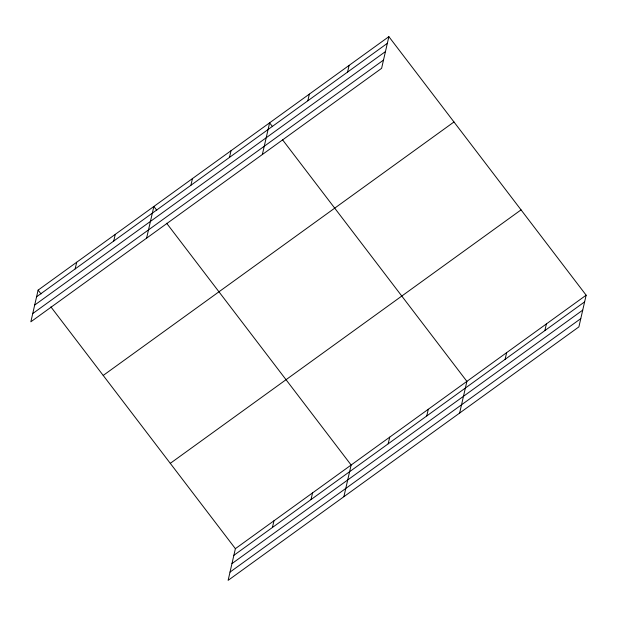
<?xml version="1.0" encoding="UTF-8"?>
<svg xmlns="http://www.w3.org/2000/svg" width="617" height="617" viewBox="0 0 617 617"><rect width="100%" height="100%" fill="white"/><g stroke="black" fill="none" stroke-linecap="round" stroke-linejoin="round"><path stroke-width="0.93" d="M388.872 36.65L38.107 290.121L30.85 321.804L381.615 68.333L388.872 36.65L586.15 295.196L578.893 326.879L228.128 580.35L235.385 548.667L586.15 295.196M75.158 268.919L76.693 262.24M113.744 241.031L115.279 234.36M146.607 238.162L153.857 206.479L156.764 210.281M190.915 185.27L192.442 178.591M229.501 157.389L231.028 150.71M262.356 154.512L269.614 122.829L272.521 126.639M307.837 100.779L309.364 94.1M347.587 72.058L349.122 65.379M272.436 527.458L273.971 520.787M311.022 499.577L312.549 492.906M343.877 496.708L351.135 465.017L166.644 223.238M388.193 443.816L389.72 437.137M426.779 415.935L428.306 409.256M459.634 413.058L466.892 381.375L282.401 139.589M505.115 359.325L506.642 352.646M544.865 330.604L546.4 323.925M36.58 296.8L387.345 43.329M34.691 305.053L385.455 51.581M32.74 313.552L383.504 60.08M103.209 375.437L453.973 121.973M170.284 463.344L521.049 209.873M233.851 555.346L584.623 301.875M231.961 563.599L582.733 310.127M230.018 572.098L580.782 318.627M38.107 290.121L41.015 293.931M50.895 306.88L235.385 548.667"/></g></svg>
